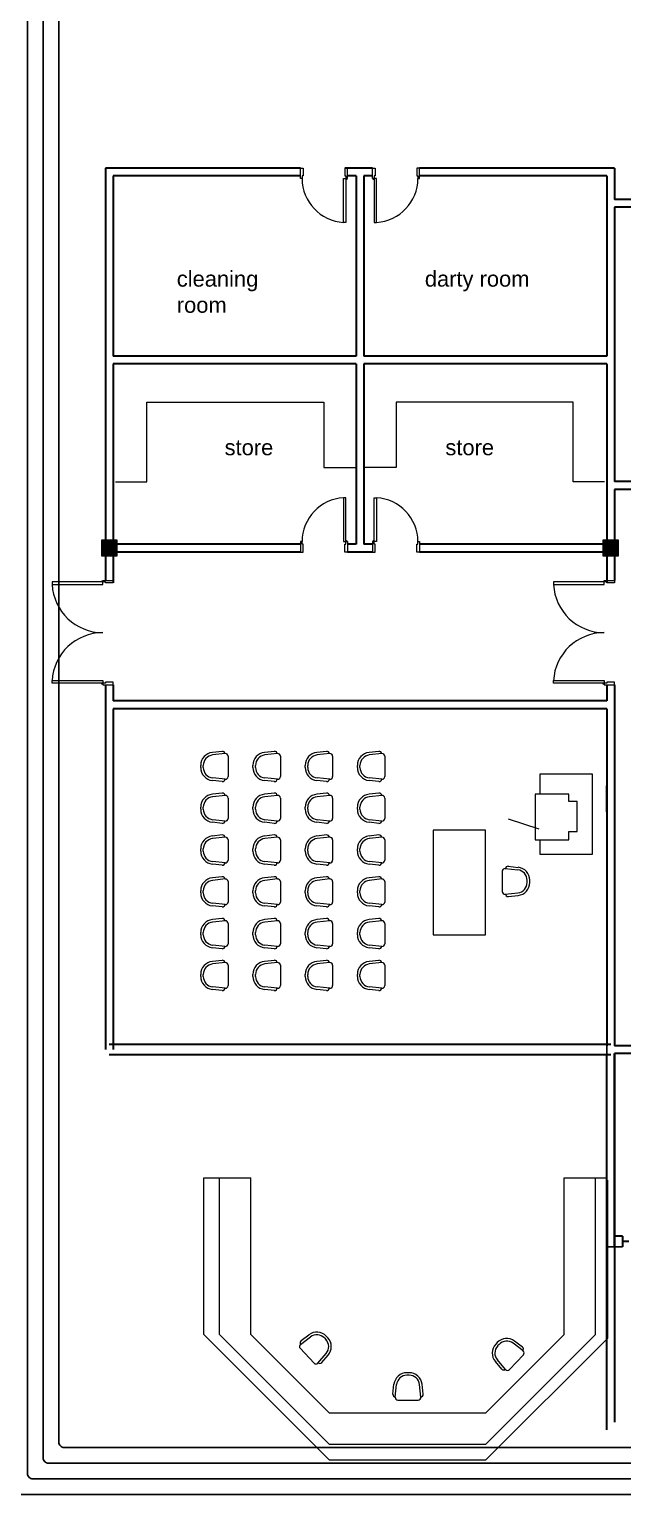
# Model space of a CAD drawing. Extents: x -59 to 582, y -1177 to 100.
# Drawn here: x 415.87 to 427.23, y -48.88 to -20.7 of the extents above; entities that cross this region are included whole.
import ezdxf

# ---------------------------------------------------------------- set-up
doc = ezdxf.new("R2010")
doc.units = 0
doc.header["$LTSCALE"] = 0.15
doc.linetypes.add('CENTERX2', pattern=[4, 2.5, -0.5, 0.5, -0.5])
for name, color, linetype in [('0 sockets', 252, 'Continuous'), ('d1', 252, 'Continuous'), ('grocol', 252, 'Continuous'), ('WINDOW', 252, 'Continuous')]:
    doc.layers.add(name, color=color, linetype=linetype)
for name, color, linetype, lineweight in [('anal', 252, 'Continuous', 20), ('DOOR', 252, 'Continuous', 20), ('elev', 252, 'Continuous', 9), ('FUR', 252, 'Continuous', 9), ('sofa', 252, 'Continuous', 9), ('wall', 252, 'Continuous', 30)]:
    doc.layers.add(name, color=color, linetype=linetype, lineweight=lineweight)

# ---------------------------------------------------------------- blocks, each defined once
blk = doc.blocks.new('ARCH')
at = {"layer": 'anal'}
for points in [[(17.55, 358.35), (17.25, 358.35), (17.25, 358.05), (17.55, 358.05)], [(27.15, 358.35), (26.85, 358.35), (26.85, 358.05), (27.15, 358.05)]]:
    blk.add_hatch(color=256, dxfattribs=at).paths.add_polyline_path(points)
for p, q in [((17.25, 358.35), (17.55, 358.05)), ((17.55, 358.35), (17.25, 358.05)), ((17.55, 358.35), (17.25, 358.35)), ((17.25, 358.35), (17.25, 358.05)), ((17.55, 358.05), (17.55, 358.35)), ((26.85, 358.35), (27.15, 358.05)), ((27.15, 358.35), (26.85, 358.05)), ((27.15, 358.35), (26.85, 358.35)), ((26.85, 358.35), (26.85, 358.05)), ((27.15, 358.05), (27.15, 358.35)), ((17.25, 358.05), (17.55, 358.05)), ((26.85, 358.05), (27.15, 358.05)), ((19.212, 343.146), (19.212, 346.146)), ((19.212, 346.146), (20.112, 346.146)), ((19.512, 343.146), (19.512, 346.146)), ((20.112, 343.146), (20.112, 346.146)), ((26.112, 343.146), (26.112, 346.146)), ((26.112, 346.146), (26.937, 346.146)), ((26.712, 343.146), (26.712, 346.146)), ((26.937, 346.1), (26.937, 343.071)), ((21.612, 340.746), (19.212, 343.146)), ((21.612, 341.046), (19.512, 343.146)), ((20.112, 343.146), (21.612, 341.646)), ((24.612, 341.646), (26.112, 343.146)), ((26.712, 343.146), (24.612, 341.046)), ((24.612, 340.746), (26.937, 343.071)), ((21.612, 341.646), (24.612, 341.646)), ((21.612, 341.046), (24.612, 341.046)), ((21.612, 340.746), (24.612, 340.746))]:
    blk.add_line(p, q, dxfattribs=at)
at = {"layer": 'DOOR'}
for points in [[(21.091, 365.275), (21.061, 365.275), (21.061, 365.475), (21.111, 365.475), (21.111, 365.325), (21.091, 365.325)], [(21.931, 365.275), (21.931, 364.435), (21.883, 364.435), (21.883, 365.275)], [(21.931, 365.275), (21.961, 365.275), (21.961, 365.475), (21.911, 365.475), (21.911, 365.325), (21.931, 365.325)], [(22.469, 365.275), (22.439, 365.275), (22.439, 365.475), (22.489, 365.475), (22.489, 365.325), (22.469, 365.325)], [(22.469, 365.275), (22.469, 364.435), (22.517, 364.435), (22.517, 365.275)], [(23.309, 365.275), (23.339, 365.275), (23.339, 365.475), (23.289, 365.475), (23.289, 365.325), (23.309, 365.325)], [(21.931, 358.325), (21.931, 359.165), (21.883, 359.165), (21.883, 358.325)], [(22.469, 358.325), (22.469, 359.165), (22.517, 359.165), (22.517, 358.325)], [(21.091, 358.325), (21.061, 358.325), (21.061, 358.125), (21.111, 358.125), (21.111, 358.275), (21.091, 358.275)], [(21.931, 358.325), (21.961, 358.325), (21.961, 358.125), (21.911, 358.125), (21.911, 358.275), (21.931, 358.275)], [(22.469, 358.325), (22.439, 358.325), (22.439, 358.125), (22.489, 358.125), (22.489, 358.275), (22.469, 358.275)], [(23.309, 358.325), (23.339, 358.325), (23.339, 358.125), (23.289, 358.125), (23.289, 358.275), (23.309, 358.275)], [(17.275, 357.553), (16.305, 357.553), (16.305, 357.503), (17.275, 357.503)], [(17.275, 357.553), (17.275, 357.583), (17.475, 357.583), (17.475, 357.533), (17.325, 357.533), (17.325, 357.553)], [(26.875, 357.553), (25.905, 357.553), (25.905, 357.503), (26.875, 357.503)], [(26.875, 357.553), (26.875, 357.583), (27.075, 357.583), (27.075, 357.533), (26.925, 357.533), (26.925, 357.553)], [(17.275, 355.613), (16.305, 355.613), (16.305, 355.663), (17.275, 355.663)], [(17.275, 355.613), (17.275, 355.583), (17.475, 355.583), (17.475, 355.633), (17.325, 355.633), (17.325, 355.613)], [(26.875, 355.613), (25.905, 355.613), (25.905, 355.663), (26.875, 355.663)], [(26.875, 355.613), (26.875, 355.583), (27.075, 355.583), (27.075, 355.633), (26.925, 355.633), (26.925, 355.613)]]:
    blk.add_lwpolyline(points, close=True, dxfattribs=at)
for centre in [(21.941, 365.265), (22.459, 365.265), (21.941, 358.335), (22.459, 358.335), (17.265, 357.563), (17.265, 355.603), (26.865, 355.603)]:
    blk.add_circle(centre, 0.01, dxfattribs=at)
for centre, radius, start, end in [((21.936, 365.278), 0.845, 180.2218, 266.3889), ((22.464, 365.278), 0.845, 273.6111, 359.7782), ((21.936, 358.322), 0.845, 93.6111, 179.7782), ((22.464, 358.322), 0.845, 0.2218, 86.3889), ((17.275, 357.553), 0.971, 182.9508, 270), ((26.875, 357.553), 0.971, 182.9508, 270), ((17.275, 355.611), 0.971, 90, 177.0492), ((26.875, 355.611), 0.971, 90, 177.0492)]:
    blk.add_arc(centre, radius, start, end, dxfattribs=at)
at = {"layer": 'elev', "ltscale": 0.5}
for p, q in [((26.651, 353.873), (25.642, 353.873)), ((25.642, 353.873), (25.642, 353.493)), ((26.651, 352.339), (26.651, 353.873)), ((25.555, 353.493), (25.555, 352.617)), ((26.198, 353.493), (25.555, 353.493)), ((26.198, 353.347), (26.198, 353.493)), ((26.359, 353.347), (26.198, 353.347)), ((26.359, 352.777), (26.359, 353.347)), ((25.628, 352.821), (25.043, 353.011)), ((25.555, 352.617), (26.198, 352.617)), ((25.642, 352.617), (25.642, 352.339)), ((26.198, 352.777), (26.359, 352.777)), ((26.198, 352.617), (26.198, 352.777)), ((25.642, 352.339), (26.651, 352.339))]:
    blk.add_line(p, q, dxfattribs=at)
at = {"layer": 'FUR'}
for p, q in [((19.56, 354.309), (19.373, 354.289)), ((19.621, 354.266), (19.379, 354.24)), ((20.56, 354.309), (20.373, 354.289)), ((20.621, 354.266), (20.379, 354.24)), ((21.56, 354.309), (21.373, 354.289)), ((21.621, 354.266), (21.379, 354.24)), ((22.56, 354.309), (22.373, 354.289)), ((22.621, 354.266), (22.379, 354.24)), ((19.15, 354), (19.15, 354.041)), ((19.2, 354), (19.2, 354.041)), ((19.675, 354.216), (19.675, 353.825)), ((20.15, 354), (20.15, 354.041)), ((20.2, 354), (20.2, 354.041)), ((20.675, 354.216), (20.675, 353.825)), ((21.15, 354), (21.15, 354.041)), ((21.2, 354), (21.2, 354.041)), ((21.675, 354.216), (21.675, 353.825)), ((22.15, 354), (22.15, 354.041)), ((22.2, 354), (22.2, 354.041)), ((22.675, 354.216), (22.675, 353.825)), ((19.56, 353.731), (19.373, 353.751)), ((19.621, 353.775), (19.379, 353.801)), ((20.56, 353.731), (20.373, 353.751)), ((20.621, 353.775), (20.379, 353.801)), ((21.56, 353.731), (21.373, 353.751)), ((21.621, 353.775), (21.379, 353.801)), ((22.56, 353.731), (22.373, 353.751)), ((22.621, 353.775), (22.379, 353.801)), ((19.56, 353.509), (19.373, 353.489)), ((19.621, 353.466), (19.379, 353.44)), ((19.675, 353.416), (19.675, 353.025)), ((20.56, 353.509), (20.373, 353.489)), ((20.621, 353.466), (20.379, 353.44)), ((20.675, 353.416), (20.675, 353.025)), ((21.56, 353.509), (21.373, 353.489)), ((21.621, 353.466), (21.379, 353.44)), ((21.675, 353.416), (21.675, 353.025)), ((22.56, 353.509), (22.373, 353.489)), ((22.621, 353.466), (22.379, 353.44)), ((22.675, 353.416), (22.675, 353.025)), ((19.15, 353.2), (19.15, 353.241)), ((19.2, 353.2), (19.2, 353.241)), ((20.15, 353.2), (20.15, 353.241)), ((20.2, 353.2), (20.2, 353.241)), ((21.15, 353.2), (21.15, 353.241)), ((21.2, 353.2), (21.2, 353.241)), ((22.15, 353.2), (22.15, 353.241)), ((22.2, 353.2), (22.2, 353.241)), ((19.56, 352.931), (19.373, 352.951)), ((19.621, 352.975), (19.379, 353.001)), ((20.56, 352.931), (20.373, 352.951)), ((20.621, 352.975), (20.379, 353.001)), ((21.56, 352.931), (21.373, 352.951)), ((21.621, 352.975), (21.379, 353.001)), ((22.56, 352.931), (22.373, 352.951)), ((22.621, 352.975), (22.379, 353.001)), ((19.56, 352.709), (19.373, 352.689)), ((19.621, 352.666), (19.379, 352.64)), ((19.675, 352.616), (19.675, 352.225)), ((20.56, 352.709), (20.373, 352.689)), ((20.621, 352.666), (20.379, 352.64)), ((20.675, 352.616), (20.675, 352.225)), ((21.56, 352.709), (21.373, 352.689)), ((21.621, 352.666), (21.379, 352.64)), ((21.675, 352.616), (21.675, 352.225)), ((22.56, 352.709), (22.373, 352.689)), ((22.621, 352.666), (22.379, 352.64)), ((22.675, 352.616), (22.675, 352.225)), ((23.6, 352.8), (23.6, 350.8)), ((24.6, 352.8), (23.6, 352.8)), ((24.6, 350.8), (24.6, 352.8)), ((19.15, 352.4), (19.15, 352.441)), ((19.2, 352.4), (19.2, 352.441)), ((20.15, 352.4), (20.15, 352.441)), ((20.2, 352.4), (20.2, 352.441)), ((21.15, 352.4), (21.15, 352.441)), ((21.2, 352.4), (21.2, 352.441)), ((22.15, 352.4), (22.15, 352.441)), ((22.2, 352.4), (22.2, 352.441)), ((19.56, 352.131), (19.373, 352.151)), ((19.621, 352.175), (19.379, 352.201)), ((20.56, 352.131), (20.373, 352.151)), ((20.621, 352.175), (20.379, 352.201)), ((21.56, 352.131), (21.373, 352.151)), ((21.621, 352.175), (21.379, 352.201)), ((22.56, 352.131), (22.373, 352.151)), ((22.621, 352.175), (22.379, 352.201)), ((24.925, 352.016), (24.925, 351.625)), ((24.979, 352.066), (25.221, 352.04)), ((25.04, 352.109), (25.227, 352.089)), ((19.56, 351.909), (19.373, 351.889)), ((19.621, 351.866), (19.379, 351.84)), ((19.675, 351.816), (19.675, 351.425)), ((20.56, 351.909), (20.373, 351.889)), ((20.621, 351.866), (20.379, 351.84)), ((20.675, 351.816), (20.675, 351.425)), ((21.56, 351.909), (21.373, 351.889)), ((21.621, 351.866), (21.379, 351.84)), ((21.675, 351.816), (21.675, 351.425)), ((22.56, 351.909), (22.373, 351.889)), ((22.621, 351.866), (22.379, 351.84)), ((22.675, 351.816), (22.675, 351.425)), ((25.4, 351.8), (25.4, 351.841)), ((25.45, 351.8), (25.45, 351.841)), ((19.15, 351.6), (19.15, 351.641)), ((19.2, 351.6), (19.2, 351.641)), ((19.621, 351.375), (19.379, 351.401)), ((20.15, 351.6), (20.15, 351.641)), ((20.2, 351.6), (20.2, 351.641)), ((20.621, 351.375), (20.379, 351.401)), ((21.15, 351.6), (21.15, 351.641)), ((21.2, 351.6), (21.2, 351.641)), ((21.621, 351.375), (21.379, 351.401)), ((22.15, 351.6), (22.15, 351.641)), ((22.2, 351.6), (22.2, 351.641)), ((22.621, 351.375), (22.379, 351.401)), ((24.979, 351.575), (25.221, 351.601)), ((25.04, 351.531), (25.227, 351.551)), ((19.56, 351.331), (19.373, 351.351)), ((20.56, 351.331), (20.373, 351.351)), ((21.56, 351.331), (21.373, 351.351)), ((22.56, 351.331), (22.373, 351.351)), ((19.15, 350.8), (19.15, 350.841)), ((19.2, 350.8), (19.2, 350.841)), ((19.56, 351.109), (19.373, 351.089)), ((19.621, 351.066), (19.379, 351.04)), ((19.675, 351.016), (19.675, 350.625)), ((20.15, 350.8), (20.15, 350.841)), ((20.2, 350.8), (20.2, 350.841)), ((20.56, 351.109), (20.373, 351.089)), ((20.621, 351.066), (20.379, 351.04)), ((20.675, 351.016), (20.675, 350.625)), ((21.15, 350.8), (21.15, 350.841)), ((21.2, 350.8), (21.2, 350.841)), ((21.56, 351.109), (21.373, 351.089)), ((21.621, 351.066), (21.379, 351.04)), ((21.675, 351.016), (21.675, 350.625)), ((22.15, 350.8), (22.15, 350.841)), ((22.2, 350.8), (22.2, 350.841)), ((22.56, 351.109), (22.373, 351.089)), ((22.621, 351.066), (22.379, 351.04)), ((22.675, 351.016), (22.675, 350.625)), ((19.621, 350.575), (19.379, 350.601)), ((20.621, 350.575), (20.379, 350.601)), ((21.621, 350.575), (21.379, 350.601)), ((22.621, 350.575), (22.379, 350.601)), ((23.6, 350.8), (24.6, 350.8)), ((19.56, 350.531), (19.373, 350.551)), ((19.56, 350.309), (19.373, 350.289)), ((20.56, 350.531), (20.373, 350.551)), ((20.56, 350.309), (20.373, 350.289)), ((21.56, 350.531), (21.373, 350.551)), ((21.56, 350.309), (21.373, 350.289)), ((22.56, 350.531), (22.373, 350.551)), ((22.56, 350.309), (22.373, 350.289)), ((19.15, 350), (19.15, 350.041)), ((19.2, 350), (19.2, 350.041)), ((19.621, 350.266), (19.379, 350.24)), ((19.675, 350.216), (19.675, 349.825)), ((20.15, 350), (20.15, 350.041)), ((20.2, 350), (20.2, 350.041)), ((20.621, 350.266), (20.379, 350.24)), ((20.675, 350.216), (20.675, 349.825)), ((21.15, 350), (21.15, 350.041)), ((21.2, 350), (21.2, 350.041)), ((21.621, 350.266), (21.379, 350.24)), ((21.675, 350.216), (21.675, 349.825)), ((22.15, 350), (22.15, 350.041)), ((22.2, 350), (22.2, 350.041)), ((22.621, 350.266), (22.379, 350.24)), ((22.675, 350.216), (22.675, 349.825)), ((19.56, 349.731), (19.373, 349.751)), ((19.621, 349.775), (19.379, 349.801)), ((20.56, 349.731), (20.373, 349.751)), ((20.621, 349.775), (20.379, 349.801)), ((21.56, 349.731), (21.373, 349.751)), ((21.621, 349.775), (21.379, 349.801)), ((22.56, 349.731), (22.373, 349.751)), ((22.621, 349.775), (22.379, 349.801)), ((21.059, 342.956), (21.253, 343.103)), ((21.073, 343.03), (21.223, 343.143)), ((21.519, 343.081), (21.547, 343.051)), ((21.555, 343.115), (21.583, 343.085)), ((24.828, 342.991), (24.8, 342.962)), ((24.864, 342.957), (24.836, 342.927)), ((25.324, 342.833), (25.13, 342.979)), ((25.31, 342.906), (25.16, 343.019)), ((21.321, 342.598), (21.053, 342.883)), ((21.395, 342.599), (21.553, 342.784)), ((21.469, 342.609), (21.591, 342.751)), ((25.062, 342.474), (25.33, 342.759)), ((23.14, 342.416), (23.099, 342.416)), ((24.914, 342.485), (24.792, 342.628)), ((24.988, 342.475), (24.83, 342.66)), ((22.83, 342.006), (22.85, 342.193)), ((22.874, 341.945), (22.9, 342.187)), ((23.14, 342.366), (23.099, 342.366)), ((23.365, 341.945), (23.339, 342.187)), ((23.408, 342.006), (23.388, 342.193)), ((22.924, 341.891), (23.315, 341.891))]:
    blk.add_line(p, q, dxfattribs=at)
for centre, radius, start, end in [((19.4, 354.041), 0.25, 96.143, 180), ((19.4, 354.041), 0.2, 96.143, 180), ((19.565, 354.26), 0.05, 0, 96.143), ((19.625, 354.216), 0.05, 0, 94.9697), ((20.4, 354.041), 0.25, 96.143, 180), ((20.4, 354.041), 0.2, 96.143, 180), ((20.565, 354.26), 0.05, 0, 96.143), ((20.625, 354.216), 0.05, 0, 94.9697), ((21.4, 354.041), 0.25, 96.143, 180), ((21.4, 354.041), 0.2, 96.143, 180), ((21.565, 354.26), 0.05, 0, 96.143), ((21.625, 354.216), 0.05, 0, 94.9697), ((22.4, 354.041), 0.25, 96.143, 180), ((22.4, 354.041), 0.2, 96.143, 180), ((22.565, 354.26), 0.05, 0, 96.143), ((22.625, 354.216), 0.05, 0, 94.9697), ((19.4, 354), 0.25, 180, 263.857), ((19.4, 354), 0.2, 180, 263.857), ((20.4, 354), 0.25, 180, 263.857), ((20.4, 354), 0.2, 180, 263.857), ((21.4, 354), 0.25, 180, 263.857), ((21.4, 354), 0.2, 180, 263.857), ((22.4, 354), 0.25, 180, 263.857), ((22.4, 354), 0.2, 180, 263.857), ((19.565, 353.781), 0.05, 263.857, 0), ((19.625, 353.825), 0.05, 265.0303, 0), ((20.565, 353.781), 0.05, 263.857, 0), ((20.625, 353.825), 0.05, 265.0303, 0), ((21.565, 353.781), 0.05, 263.857, 0), ((21.625, 353.825), 0.05, 265.0303, 0), ((22.565, 353.781), 0.05, 263.857, 0), ((22.625, 353.825), 0.05, 265.0303, 0), ((19.4, 353.241), 0.25, 96.143, 180), ((19.4, 353.241), 0.2, 96.143, 180), ((19.565, 353.46), 0.05, 0, 96.143), ((19.625, 353.416), 0.05, 0, 94.9697), ((20.4, 353.241), 0.25, 96.143, 180), ((20.4, 353.241), 0.2, 96.143, 180), ((20.565, 353.46), 0.05, 0, 96.143), ((20.625, 353.416), 0.05, 0, 94.9697), ((21.4, 353.241), 0.25, 96.143, 180), ((21.4, 353.241), 0.2, 96.143, 180), ((21.565, 353.46), 0.05, 0, 96.143), ((21.625, 353.416), 0.05, 0, 94.9697), ((22.4, 353.241), 0.25, 96.143, 180), ((22.4, 353.241), 0.2, 96.143, 180), ((22.565, 353.46), 0.05, 0, 96.143), ((22.625, 353.416), 0.05, 0, 94.9697), ((19.4, 353.2), 0.25, 180, 263.857), ((19.4, 353.2), 0.2, 180, 263.857), ((20.4, 353.2), 0.25, 180, 263.857), ((20.4, 353.2), 0.2, 180, 263.857), ((21.4, 353.2), 0.25, 180, 263.857), ((21.4, 353.2), 0.2, 180, 263.857), ((22.4, 353.2), 0.25, 180, 263.857), ((22.4, 353.2), 0.2, 180, 263.857), ((19.565, 352.981), 0.05, 263.857, 0), ((19.625, 353.025), 0.05, 265.0303, 0), ((20.565, 352.981), 0.05, 263.857, 0), ((20.625, 353.025), 0.05, 265.0303, 0), ((21.565, 352.981), 0.05, 263.857, 0), ((21.625, 353.025), 0.05, 265.0303, 0), ((22.565, 352.981), 0.05, 263.857, 0), ((22.625, 353.025), 0.05, 265.0303, 0), ((19.4, 352.441), 0.25, 96.143, 180), ((19.4, 352.441), 0.2, 96.143, 180), ((19.565, 352.66), 0.05, 0, 96.143), ((19.625, 352.616), 0.05, 0, 94.9697), ((20.4, 352.441), 0.25, 96.143, 180), ((20.4, 352.441), 0.2, 96.143, 180), ((20.565, 352.66), 0.05, 0, 96.143), ((20.625, 352.616), 0.05, 0, 94.9697), ((21.4, 352.441), 0.25, 96.143, 180), ((21.4, 352.441), 0.2, 96.143, 180), ((21.565, 352.66), 0.05, 0, 96.143), ((21.625, 352.616), 0.05, 0, 94.9697), ((22.4, 352.441), 0.25, 96.143, 180), ((22.4, 352.441), 0.2, 96.143, 180), ((22.565, 352.66), 0.05, 0, 96.143), ((22.625, 352.616), 0.05, 0, 94.9697), ((19.4, 352.4), 0.25, 180, 263.857), ((19.4, 352.4), 0.2, 180, 263.857), ((20.4, 352.4), 0.25, 180, 263.857), ((20.4, 352.4), 0.2, 180, 263.857), ((21.4, 352.4), 0.25, 180, 263.857), ((21.4, 352.4), 0.2, 180, 263.857), ((22.4, 352.4), 0.25, 180, 263.857), ((22.4, 352.4), 0.2, 180, 263.857), ((19.565, 352.181), 0.05, 263.857, 0), ((19.625, 352.225), 0.05, 265.0303, 0), ((20.565, 352.181), 0.05, 263.857, 0), ((20.625, 352.225), 0.05, 265.0303, 0), ((21.565, 352.181), 0.05, 263.857, 0), ((21.625, 352.225), 0.05, 265.0303, 0), ((22.565, 352.181), 0.05, 263.857, 0), ((22.625, 352.225), 0.05, 265.0303, 0), ((24.975, 352.016), 0.05, 85.0303, 180), ((25.035, 352.06), 0.05, 83.857, 180), ((25.2, 351.841), 0.2, 0, 83.857), ((25.2, 351.841), 0.25, 0, 83.857), ((19.4, 351.641), 0.25, 96.143, 180), ((19.4, 351.641), 0.2, 96.143, 180), ((19.565, 351.86), 0.05, 0, 96.143), ((19.625, 351.816), 0.05, 0, 94.9697), ((20.4, 351.641), 0.25, 96.143, 180), ((20.4, 351.641), 0.2, 96.143, 180), ((20.565, 351.86), 0.05, 0, 96.143), ((20.625, 351.816), 0.05, 0, 94.9697), ((21.4, 351.641), 0.25, 96.143, 180), ((21.4, 351.641), 0.2, 96.143, 180), ((21.565, 351.86), 0.05, 0, 96.143), ((21.625, 351.816), 0.05, 0, 94.9697), ((22.4, 351.641), 0.25, 96.143, 180), ((22.4, 351.641), 0.2, 96.143, 180), ((22.565, 351.86), 0.05, 0, 96.143), ((22.625, 351.816), 0.05, 0, 94.9697), ((25.2, 351.8), 0.2, 276.143, 0), ((25.2, 351.8), 0.25, 276.143, 0), ((19.4, 351.6), 0.25, 180, 263.857), ((19.4, 351.6), 0.2, 180, 263.857), ((19.625, 351.425), 0.05, 265.0303, 0), ((20.4, 351.6), 0.25, 180, 263.857), ((20.4, 351.6), 0.2, 180, 263.857), ((20.625, 351.425), 0.05, 265.0303, 0), ((21.4, 351.6), 0.25, 180, 263.857), ((21.4, 351.6), 0.2, 180, 263.857), ((21.625, 351.425), 0.05, 265.0303, 0), ((22.4, 351.6), 0.25, 180, 263.857), ((22.4, 351.6), 0.2, 180, 263.857), ((22.625, 351.425), 0.05, 265.0303, 0), ((24.975, 351.625), 0.05, 180, 274.9697), ((25.035, 351.581), 0.05, 180, 276.143), ((19.565, 351.381), 0.05, 263.857, 0), ((20.565, 351.381), 0.05, 263.857, 0), ((21.565, 351.381), 0.05, 263.857, 0), ((22.565, 351.381), 0.05, 263.857, 0), ((19.4, 350.841), 0.25, 96.143, 180), ((19.4, 350.841), 0.2, 96.143, 180), ((19.565, 351.06), 0.05, 0, 96.143), ((19.625, 351.016), 0.05, 0, 94.9697), ((20.4, 350.841), 0.25, 96.143, 180), ((20.4, 350.841), 0.2, 96.143, 180), ((20.565, 351.06), 0.05, 0, 96.143), ((20.625, 351.016), 0.05, 0, 94.9697), ((21.4, 350.841), 0.25, 96.143, 180), ((21.4, 350.841), 0.2, 96.143, 180), ((21.565, 351.06), 0.05, 0, 96.143), ((21.625, 351.016), 0.05, 0, 94.9697), ((22.4, 350.841), 0.25, 96.143, 180), ((22.4, 350.841), 0.2, 96.143, 180), ((22.565, 351.06), 0.05, 0, 96.143), ((22.625, 351.016), 0.05, 0, 94.9697), ((19.4, 350.8), 0.25, 180, 263.857), ((19.4, 350.8), 0.2, 180, 263.857), ((19.565, 350.581), 0.05, 263.857, 0), ((19.625, 350.625), 0.05, 265.0303, 0), ((20.4, 350.8), 0.25, 180, 263.857), ((20.4, 350.8), 0.2, 180, 263.857), ((20.565, 350.581), 0.05, 263.857, 0), ((20.625, 350.625), 0.05, 265.0303, 0), ((21.4, 350.8), 0.25, 180, 263.857), ((21.4, 350.8), 0.2, 180, 263.857), ((21.565, 350.581), 0.05, 263.857, 0), ((21.625, 350.625), 0.05, 265.0303, 0), ((22.4, 350.8), 0.25, 180, 263.857), ((22.4, 350.8), 0.2, 180, 263.857), ((22.565, 350.581), 0.05, 263.857, 0), ((22.625, 350.625), 0.05, 265.0303, 0), ((19.4, 350.041), 0.25, 96.143, 180), ((19.565, 350.26), 0.05, 0, 96.143), ((20.4, 350.041), 0.25, 96.143, 180), ((20.565, 350.26), 0.05, 0, 96.143), ((21.4, 350.041), 0.25, 96.143, 180), ((21.565, 350.26), 0.05, 0, 96.143), ((22.4, 350.041), 0.25, 96.143, 180), ((22.565, 350.26), 0.05, 0, 96.143), ((19.4, 350), 0.25, 180, 263.857), ((19.4, 350.041), 0.2, 96.143, 180), ((19.4, 350), 0.2, 180, 263.857), ((19.625, 350.216), 0.05, 0, 94.9697), ((20.4, 350), 0.25, 180, 263.857), ((20.4, 350.041), 0.2, 96.143, 180), ((20.4, 350), 0.2, 180, 263.857), ((20.625, 350.216), 0.05, 0, 94.9697), ((21.4, 350), 0.25, 180, 263.857), ((21.4, 350.041), 0.2, 96.143, 180), ((21.4, 350), 0.2, 180, 263.857), ((21.625, 350.216), 0.05, 0, 94.9697), ((22.4, 350), 0.25, 180, 263.857), ((22.4, 350.041), 0.2, 96.143, 180), ((22.4, 350), 0.2, 180, 263.857), ((22.625, 350.216), 0.05, 0, 94.9697), ((19.565, 349.781), 0.05, 263.857, 0), ((19.625, 349.825), 0.05, 265.0303, 0), ((20.565, 349.781), 0.05, 263.857, 0), ((20.625, 349.825), 0.05, 265.0303, 0), ((21.565, 349.781), 0.05, 263.857, 0), ((21.625, 349.825), 0.05, 265.0303, 0), ((22.565, 349.781), 0.05, 263.857, 0), ((22.625, 349.825), 0.05, 265.0303, 0), ((21.09, 342.917), 0.05, 128.285, 223.2547), ((21.103, 342.99), 0.05, 127.1117, 223.2547), ((21.373, 342.943), 0.25, 43.2547, 127.1117), ((21.373, 342.943), 0.2, 43.2547, 127.1117), ((21.401, 342.914), 0.2, 319.3977, 43.2547), ((21.401, 342.914), 0.25, 319.3977, 43.2547), ((24.982, 342.79), 0.25, 136.7453, 220.6023), ((25.01, 342.82), 0.25, 52.8883, 136.7453), ((25.01, 342.82), 0.2, 52.8883, 136.7453), ((24.982, 342.79), 0.2, 136.7453, 220.6023), ((25.28, 342.866), 0.05, 316.7453, 52.8883), ((25.293, 342.793), 0.05, 316.7453, 51.715), ((21.357, 342.632), 0.05, 223.2547, 318.2244), ((21.431, 342.641), 0.05, 223.2547, 319.3977), ((23.099, 342.166), 0.25, 90, 173.857), ((23.14, 342.166), 0.25, 6.143, 90), ((24.952, 342.518), 0.05, 220.6023, 316.7453), ((25.026, 342.509), 0.05, 221.7756, 316.7453), ((23.099, 342.166), 0.2, 90, 173.857), ((23.14, 342.166), 0.2, 6.143, 90), ((22.88, 342.001), 0.05, 173.857, 270), ((22.924, 341.941), 0.05, 175.0303, 270), ((23.315, 341.941), 0.05, 270, 4.9697), ((23.359, 342.001), 0.05, 270, 6.143)]:
    blk.add_arc(centre, radius, start, end, dxfattribs=at)
at = {"layer": 'grocol', "ltscale": 0.5}
for p, q in [((26.927, 344.826), (26.927, 348.67)), ((27.068, 345.026), (27.068, 348.525)), ((27.068, 348.52), (27.068, 344.826)), ((27.068, 344.826), (26.927, 344.826))]:
    blk.add_line(p, q, dxfattribs=at)
at = {"layer": 'sofa'}
for p, q in [((18.12, 360.992), (21.506, 360.992)), ((18.12, 359.471), (18.12, 360.992)), ((21.506, 360.992), (21.506, 359.743)), ((22.894, 360.992), (22.894, 359.743)), ((26.28, 360.992), (22.894, 360.992)), ((26.28, 359.471), (26.28, 360.992)), ((21.506, 359.743), (22.125, 359.743)), ((22.894, 359.743), (22.275, 359.743)), ((17.52, 359.471), (18.12, 359.471)), ((26.88, 359.471), (26.28, 359.471))]:
    blk.add_line(p, q, dxfattribs=at)
at = {"layer": 'wall'}
for p, q in [((17.325, 365.475), (17.325, 357.583)), ((21.061, 365.475), (17.325, 365.475)), ((17.475, 365.325), (17.475, 361.875)), ((21.061, 365.325), (17.475, 365.325)), ((17.475, 365.325), (17.475, 364.275)), ((22.439, 365.475), (21.911, 365.475)), ((22.125, 365.325), (21.961, 365.325)), ((22.125, 365.325), (22.125, 361.875)), ((22.275, 365.325), (22.275, 361.875)), ((22.439, 365.325), (22.275, 365.325)), ((22.439, 365.325), (22.275, 365.325)), ((27.075, 365.475), (23.339, 365.475)), ((23.925, 365.325), (23.339, 365.325)), ((23.925, 365.325), (23.339, 365.325)), ((26.925, 365.325), (23.339, 365.325)), ((26.925, 365.325), (26.925, 361.875)), ((26.925, 365.325), (26.925, 361.875)), ((27.075, 365.475), (27, 365.475)), ((27.075, 365.475), (27.075, 364.875)), ((27.075, 365.325), (27.075, 364.875)), ((27.499, 364.875), (27.075, 364.875)), ((27.075, 364.725), (27.075, 363.075)), ((27.075, 364.725), (27.075, 362.175)), ((27.499, 364.725), (27.075, 364.725)), ((17.475, 364.125), (17.475, 361.875)), ((26.925, 364.125), (26.925, 361.875)), ((27.074, 362.204), (27.075, 359.475)), ((22.125, 361.875), (17.475, 361.875)), ((26.925, 361.875), (22.275, 361.875)), ((22.125, 361.725), (17.475, 361.725)), ((17.475, 361.725), (17.475, 360.675)), ((17.475, 361.725), (17.475, 358.275)), ((22.125, 361.725), (22.125, 358.275)), ((26.925, 361.725), (22.275, 361.725)), ((22.275, 361.725), (22.275, 358.275)), ((26.925, 361.725), (26.925, 360.675)), ((26.925, 361.725), (26.925, 358.275)), ((27.549, 359.475), (27.075, 359.475)), ((27.499, 359.325), (27.075, 359.325)), ((27.075, 359.325), (27.075, 358.275)), ((21.061, 358.275), (17.475, 358.275)), ((22.125, 358.275), (21.961, 358.275)), ((22.439, 358.275), (22.275, 358.275)), ((23.925, 358.275), (23.339, 358.275)), ((26.925, 358.275), (23.911, 358.275)), ((27.075, 358.282), (27.075, 357.583)), ((27.075, 358.282), (27.075, 357.583)), ((21.061, 358.125), (17.475, 358.125)), ((17.475, 358.125), (17.475, 357.533)), ((22.439, 358.125), (21.961, 358.125)), ((23.925, 358.125), (23.339, 358.125)), ((26.925, 358.125), (23.917, 358.125)), ((26.925, 358.125), (26.925, 357.533)), ((26.925, 358.125), (26.925, 357.533)), ((17.325, 355.583), (17.325, 348.6)), ((17.475, 355.583), (17.475, 355.275)), ((26.925, 355.583), (26.925, 355.275)), ((26.925, 355.451), (26.925, 355.275)), ((27.075, 355.583), (27.075, 348.675)), ((27.075, 355.401), (27.075, 352.8)), ((23.925, 355.275), (17.475, 355.275)), ((24, 355.125), (17.475, 355.125)), ((17.475, 355.125), (17.475, 348.6)), ((26.925, 355.275), (23.858, 355.275)), ((26.925, 355.125), (24, 355.125)), ((26.925, 355.125), (26.925, 354.525)), ((26.925, 355.125), (26.925, 354.525)), ((26.925, 354.525), (26.925, 353.75)), ((26.925, 354.525), (26.925, 353.75)), ((26.925, 353.823), (26.925, 352.983)), ((26.925, 353.65), (26.925, 353.15)), ((26.925, 353.15), (26.925, 353.65)), ((26.925, 353.65), (26.925, 353.15)), ((26.925, 353.65), (26.925, 353.15)), ((26.925, 353.05), (26.925, 348.675)), ((26.925, 353.05), (26.925, 352.8)), ((27, 348.7), (17.4, 348.7)), ((29.925, 348.675), (27.075, 348.675)), ((27, 348.5), (17.4, 348.5)), ((26.923, 348.52), (26.923, 341.323)), ((36.527, 348.525), (27.073, 348.525)), ((27.073, 348.52), (27.073, 341.47)), ((36.675, 348.525), (27.075, 348.525)), ((27.228, 345.026), (27.068, 345.026)), ((27.228, 345.026), (27.228, 344.826)), ((27.348, 344.926), (27.228, 344.926))]:
    blk.add_line(p, q, dxfattribs=at)
at = {"layer": 'WINDOW', "linetype": 'CENTERX2'}
blk.add_line((27.228, 344.826), (27.068, 344.826), dxfattribs=at)
at = {"layer": 'd1', "char_height": 0.3, "width": 2.4256, "attachment_point": 1}
for s, insert in [('{\\fArial|b0|i0|c0|p34;cleaning room}', (18.692, 363.505)), ('{\\fArial|b0|i0|c0|p34;darty room}', (23.442, 363.505)), ('{\\fArial|b0|i0|c0|p34;store}', (19.608, 360.278)), ('{\\fArial|b0|i0|c0|p34;store}', (23.835, 360.278))]:
    blk.add_mtext(s, dxfattribs=dict(at, insert=insert))
blk = doc.blocks.new('EE')
at = {"layer": '0 sockets'}
h = blk.add_hatch(color=6, dxfattribs=at)
h.dxf.hatch_style = 1
h.paths.add_polyline_path([(582.394, 81.841), (-59.115, 81.841), (-59.115, -114.582), (582.394, -114.582)])
h.paths.add_polyline_path([(577.394, 76.841), (577.394, -109.582), (-54.115, -109.582), (-54.115, 76.841)], flags=16)
h.paths.add_polyline_path([(408.026, -15.139, -1), (406.517, -15.139, -1)], flags=0)
h.paths.add_polyline_path([(457.783, -31.119, 0.414214), (457.683, -31.019), (444.311, -31.019, 0.414214), (444.211, -31.119), (444.211, -48.447), (415.834, -48.447), (415.834, -19.483), (417.425, -19.483, 0.414214), (417.525, -19.383), (417.525, -15.239, 0.414214), (417.425, -15.139), (407.274, -15.139), (407.271, -15.893), (407.271, -15.139), (417.525, -15.139), (417.525, -19.483), (415.934, -19.483, 0.414214), (415.834, -19.583), (415.834, -48.347, 0.414214), (415.934, -48.447), (444.111, -48.447, 0.414214), (444.211, -48.347), (444.211, -31.019), (457.783, -31.019)], flags=0)
h.paths.add_polyline_path([(244.611, -46.068), (244.611, -46.014), (244.523, -46.014, -0.279526)], flags=0)
h.paths.add_polyline_path([(404.69, 26.947), (525.035, 26.947), (525.035, 46.285), (404.69, 46.285)], flags=8)
h.paths.add_polyline_path([(202.644, 24.078), (289.319, 24.078), (289.319, 38.411), (202.644, 38.411)], flags=8)
h.paths.add_polyline_path([(30.92, 26.429), (112.59, 26.429), (112.59, 40.761), (30.92, 40.761)], flags=8)
h.paths.add_polyline_path([(441.881, -10.206), (442.216, -10.206), (442.216, -9.756), (441.881, -9.756)], flags=8)
h.paths.add_polyline_path([(422.272, -10.246), (422.622, -10.246), (422.622, -9.796), (422.272, -9.796)], flags=8)
h.paths.add_polyline_path([(406.509, -14.41), (406.859, -14.41), (406.859, -13.96), (406.509, -13.96)], flags=8)
h.paths.add_polyline_path([(406.21, -35.713), (406.546, -35.713), (406.546, -35.263), (406.21, -35.263)], flags=8)
h.paths.add_polyline_path([(422.841, -60.607), (423.191, -60.607), (423.191, -60.157), (422.841, -60.157)], flags=8)
h.paths.add_polyline_path([(442.391, -60.84), (442.755, -60.84), (442.755, -60.39), (442.391, -60.39)], flags=8)
h.paths.add_polyline_path([(456.844, -54.1), (457.194, -54.1), (457.194, -53.65), (456.844, -53.65)], flags=8)
h.paths.add_polyline_path([(470.858, -50.81), (471.208, -50.81), (471.208, -50.36), (470.858, -50.36)], flags=8)
h.paths.add_polyline_path([(490.123, -50.756), (490.345, -50.756), (490.345, -50.306), (490.123, -50.306)], flags=8)
h.paths.add_polyline_path([(225.509, -20.343), (226.134, -20.343), (226.134, -20.118), (225.509, -20.118)], flags=8)
h.paths.add_polyline_path([(233.7, -19.938), (234.325, -19.938), (234.325, -19.713), (233.7, -19.713)], flags=8)
h.paths.add_polyline_path([(241.875, -19.552), (242.5, -19.552), (242.5, -19.327), (241.875, -19.327)], flags=8)
h.paths.add_polyline_path([(245.171, -24.632), (245.796, -24.632), (245.796, -24.407), (245.171, -24.407)], flags=8)
h.paths.add_polyline_path([(247.813, -19.255), (248.438, -19.255), (248.438, -19.03), (247.813, -19.03)], flags=8)
h.paths.add_polyline_path([(249.648, -13.387), (250.273, -13.387), (250.273, -13.162), (249.648, -13.162)], flags=8)
h.paths.add_polyline_path([(257.323, -15.794), (257.948, -15.794), (257.948, -15.569), (257.323, -15.569)], flags=8)
h.paths.add_polyline_path([(257.582, -13.183), (258.157, -13.183), (258.157, -12.958), (257.582, -12.958)], flags=8)
h.paths.add_polyline_path([(264.064, -13.101), (264.664, -13.101), (264.664, -12.876), (264.064, -12.876)], flags=8)
h.paths.add_polyline_path([(288.789, -40.902), (289.364, -40.902), (289.364, -40.677), (288.789, -40.677)], flags=8)
h.paths.add_polyline_path([(280.687, -41.005), (281.262, -41.005), (281.262, -40.78), (280.687, -40.78)], flags=8)
h.paths.add_polyline_path([(270.864, -40.875), (271.439, -40.875), (271.439, -40.65), (270.864, -40.65)], flags=8)
h.paths.add_polyline_path([(261.434, -40.771), (262.009, -40.771), (262.009, -40.546), (261.434, -40.546)], flags=8)
h.paths.add_polyline_path([(254.764, -40.853), (255.339, -40.853), (255.339, -40.628), (254.764, -40.628)], flags=8)
h.paths.add_polyline_path([(247.008, -40.845), (247.583, -40.845), (247.583, -40.62), (247.008, -40.62)], flags=8)
h.paths.add_polyline_path([(245.852, -36.479), (246.427, -36.479), (246.427, -36.254), (245.852, -36.254)], flags=8)
h.paths.add_polyline_path([(243.934, -41.639), (244.509, -41.639), (244.509, -41.414), (243.934, -41.414)], flags=8)
h.paths.add_polyline_path([(245.534, -46.587), (246.059, -46.587), (246.059, -46.362), (245.534, -46.362)], flags=8)
h.paths.add_polyline_path([(245.361, -51.832), (245.911, -51.832), (245.911, -51.607), (245.361, -51.607)], flags=8)
h.paths.add_polyline_path([(239.721, -52.272), (240.321, -52.272), (240.321, -52.047), (239.721, -52.047)], flags=8)
h.paths.add_polyline_path([(232.069, -52.917), (232.669, -52.917), (232.669, -52.692), (232.069, -52.692)], flags=8)
h.paths.add_polyline_path([(225.559, -53.646), (226.159, -53.646), (226.159, -53.421), (225.559, -53.421)], flags=8)
h.paths.add_polyline_path([(227.614, -48.128), (228.214, -48.128), (228.214, -47.903), (227.614, -47.903)], flags=8)
h.paths.add_polyline_path([(219.528, -49.489), (220.128, -49.489), (220.128, -49.264), (219.528, -49.264)], flags=8)
h.paths.add_polyline_path([(217.77, -44.284), (218.37, -44.284), (218.37, -44.059), (217.77, -44.059)], flags=8)
h.paths.add_polyline_path([(216.443, -34.713), (217.043, -34.713), (217.043, -34.488), (216.443, -34.488)], flags=8)
h.paths.add_polyline_path([(216.799, -27.091), (217.399, -27.091), (217.399, -26.866), (216.799, -26.866)], flags=8)
h.paths.add_polyline_path([(216.729, -21.755), (217.279, -21.755), (217.279, -21.53), (216.729, -21.53)], flags=8)
h.paths.add_polyline_path([(84.862, -42.445), (85.387, -42.445), (85.387, -42.22), (84.862, -42.22)], flags=8)
h.paths.add_polyline_path([(82.46, -48.761), (83.01, -48.761), (83.01, -48.536), (82.46, -48.536)], flags=8)
h.paths.add_polyline_path([(78.417, -48.71), (78.942, -48.71), (78.942, -48.485), (78.417, -48.485)], flags=8)
h.paths.add_polyline_path([(75.547, -42.452), (76.072, -42.452), (76.072, -42.227), (75.547, -42.227)], flags=8)
h.paths.add_polyline_path([(74.019, -42.418), (74.544, -42.418), (74.544, -42.193), (74.019, -42.193)], flags=8)
h.paths.add_polyline_path([(72.86, -48.761), (73.385, -48.761), (73.385, -48.536), (72.86, -48.536)], flags=8)
h.paths.add_polyline_path([(68.651, -48.707), (69.176, -48.707), (69.176, -48.482), (68.651, -48.482)], flags=8)
h.paths.add_polyline_path([(69.271, -42.456), (69.796, -42.456), (69.796, -42.231), (69.271, -42.231)], flags=8)
h.paths.add_polyline_path([(65.66, -42.443), (66.185, -42.443), (66.185, -42.218), (65.66, -42.218)], flags=8)
h.paths.add_polyline_path([(63.354, -48.708), (63.879, -48.708), (63.879, -48.483), (63.354, -48.483)], flags=8)
h.paths.add_polyline_path([(58.957, -48.718), (59.432, -48.718), (59.432, -48.493), (58.957, -48.493)], flags=8)
h.paths.add_polyline_path([(56.584, -43.041), (57.084, -43.041), (57.084, -42.816), (56.584, -42.816)], flags=8)
h.paths.add_polyline_path([(55.215, -39.312), (55.765, -39.312), (55.765, -39.087), (55.215, -39.087)], flags=8)
h.paths.add_polyline_path([(47.25, -39.118), (47.8, -39.118), (47.8, -38.893), (47.25, -38.893)], flags=8)
h.paths.add_polyline_path([(36.681, -56.177), (37.231, -56.177), (37.231, -55.952), (36.681, -55.952)], flags=8)
h.paths.add_polyline_path([(28.093, -56.08), (28.643, -56.08), (28.643, -55.855), (28.093, -55.855)], flags=8)
h.paths.add_polyline_path([(11.224, -49.617), (11.774, -49.617), (11.774, -49.392), (11.224, -49.392)], flags=8)
h.paths.add_polyline_path([(15.154, -39.272), (15.704, -39.272), (15.704, -39.047), (15.154, -39.047)], flags=8)
h.paths.add_polyline_path([(15.215, -30.394), (15.765, -30.394), (15.765, -30.169), (15.215, -30.169)], flags=8)
h.paths.add_polyline_path([(12.584, -22.24), (13.134, -22.24), (13.134, -22.015), (12.584, -22.015)], flags=8)
h.paths.add_polyline_path([(13.44, -29.574), (13.94, -29.574), (13.94, -29.349), (13.44, -29.349)], flags=8)

msp = doc.modelspace()

# ---------------------------------------------------------------- linework, layer by layer
at = {"layer": '0 sockets', "color": 2}
for points in [[(458.083, -35.101), (458.083, -30.819, 0.414214), (457.983, -30.719), (444.011, -30.719, 0.414214), (443.911, -30.819), (443.911, -48.047, -0.414214), (443.811, -48.147), (416.234, -48.147, -0.414214), (416.134, -48.047), (416.134, -19.883, -0.414214), (416.234, -19.783), (422.039, -19.783, 0.414214), (422.139, -19.683), (422.139, -10.901)], [(458.383, -35.101), (458.383, -30.519, 0.414214), (458.283, -30.419), (443.711, -30.419, 0.414214), (443.611, -30.519), (443.611, -47.747, -0.414214), (443.511, -47.847), (416.534, -47.847, -0.414214), (416.434, -47.747), (416.434, -20.183, -0.414214), (416.534, -20.083), (441.125, -20.083, 0.414214), (441.225, -19.983), (441.225, -11.001, -0.414214), (441.325, -10.901), (441.339, -10.901)], [(457.783, -35.101), (457.783, -31.119, 0.414214), (457.683, -31.019), (444.311, -31.019, 0.414214), (444.211, -31.119), (444.211, -48.347, -0.414214), (444.111, -48.447), (415.934, -48.447, -0.414214), (415.834, -48.347), (415.834, -19.583, -0.414214), (415.934, -19.483), (417.425, -19.483, 0.414214), (417.525, -19.383), (417.525, -15.239, 0.414214), (417.425, -15.139), (407.271, -15.139)], [(457.483, -35.101), (457.483, -31.419, 0.414214), (457.383, -31.319), (444.611, -31.319, 0.414214), (444.511, -31.419), (444.511, -48.647, -0.414214), (444.411, -48.747), (415.634, -48.747, -0.414214), (415.534, -48.647), (415.534, -35.591, 0.414214), (415.434, -35.491), (407.271, -35.491)]]:
    msp.add_lwpolyline(points, format="xyb", dxfattribs=at)

# ---------------------------------------------------------------- block references
at = {"layer": '0 sockets', "color": 3}
for name, p in [('EE', (0, 0)), ('ARCH', (400, -388.83))]:
    msp.add_blockref(name, p, dxfattribs=at)

doc.saveas('drawing.dxf')
